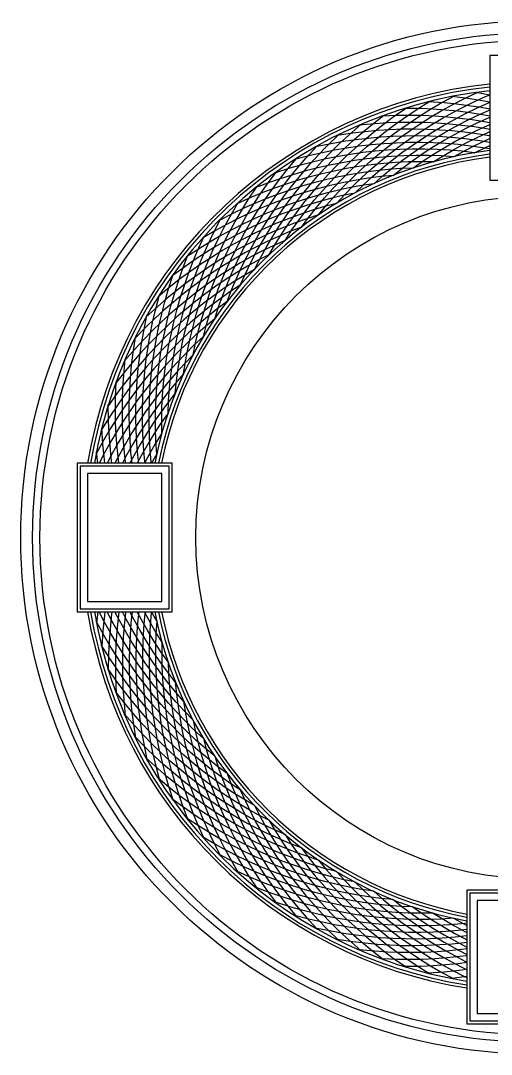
# Model space of a CAD drawing. Header units: millimetres. Extents: x -17.4 to 17.4, y -17.4 to 17.4.
# Drawn here: x -17.4 to -1.55, y -17.4 to 17.4 of the extents above; entities that cross this region are included whole.
import ezdxf

# ---------------------------------------------------------------- set-up
doc = ezdxf.new("R2010")
doc.units = ezdxf.units.MM
for name, color, linetype in [('dial_rings', 8, 'CONTINUOUS'), ('guilloche', 5, 'CONTINUOUS'), ('markers', 1, 'CONTINUOUS')]:
    doc.layers.add(name, color=color, linetype=linetype)

msp = doc.modelspace()

# ---------------------------------------------------------------- linework, layer by layer
at = {"layer": 'dial_rings'}
for radius in [17.4, 17, 16.75, 11.5]:
    msp.add_circle((0, 0), radius, dxfattribs=at)
for radius, start, end in [(15.35, 95.9831, 170.6267), (15.25, 96.0224, 170.5646), (15.125, 96.0724, 170.486), (13.125, 97.002, 169.0194), (13, 97.0697, 168.9125), (12.9, 97.1248, 168.8254), (15.35, 189.3733, 261.0993), (15.25, 189.4354, 261.0404), (15.125, 189.514, 260.9658), (13.125, 190.9806, 259.5748), (13, 191.0875, 259.4734), (12.9, 191.1746, 259.3909)]:
    msp.add_arc((0, 0), radius, start, end, dxfattribs=at)
at = {"layer": 'guilloche'}
for points in [[(-7.366, 10.863), (-7.098, 11.186), (-6.821, 11.5), (-6.535, 11.805), (-6.239, 12.102), (-5.935, 12.39), (-5.623, 12.669), (-5.303, 12.939), (-4.976, 13.2), (-4.641, 13.451), (-4.299, 13.693), (-3.95, 13.925), (-3.596, 14.147), (-3.235, 14.36), (-2.868, 14.562), (-2.497, 14.755), (-2.008, 14.991)], [(-1.6, 14.895), (-2.077, 14.982)], [(-8.497, 10.004), (-8.266, 10.353), (-8.024, 10.695), (-7.773, 11.029), (-7.511, 11.356), (-7.24, 11.676), (-6.96, 11.987), (-6.671, 12.29), (-6.374, 12.584), (-6.068, 12.87), (-5.754, 13.147), (-5.433, 13.416), (-5.104, 13.675), (-4.768, 13.926), (-4.426, 14.167), (-4.077, 14.398), (-3.617, 14.686)], [(-7.944, 10.448), (-7.693, 10.785), (-7.434, 11.113), (-7.164, 11.434), (-6.885, 11.746), (-6.598, 12.05), (-6.301, 12.346), (-5.996, 12.633), (-5.683, 12.911), (-5.362, 13.18), (-5.034, 13.44), (-4.698, 13.69), (-4.356, 13.932), (-4.008, 14.163), (-3.653, 14.386), (-3.292, 14.598), (-2.817, 14.86)], [(-6.767, 11.246), (-6.482, 11.553), (-6.188, 11.852), (-5.886, 12.141), (-5.575, 12.422), (-5.256, 12.693), (-4.929, 12.955), (-4.595, 13.207), (-4.254, 13.45), (-3.906, 13.682), (-3.551, 13.905), (-3.191, 14.118), (-2.824, 14.321), (-2.453, 14.514), (-2.076, 14.696), (-1.694, 14.868), (-1.6, 14.907)], [(-6.148, 11.596), (-5.847, 11.887), (-5.538, 12.17), (-5.22, 12.442), (-4.894, 12.706), (-4.561, 12.959), (-4.221, 13.203), (-3.873, 13.436), (-3.519, 13.66), (-3.159, 13.874), (-2.793, 14.077), (-2.422, 14.27), (-2.045, 14.453), (-1.663, 14.625), (-1.6, 14.651)], [(-1.6, 14.419), (-1.896, 14.473), (-2.31, 14.537), (-2.725, 14.59), (-3.142, 14.631), (-3.683, 14.67)], [(-1.6, 14.656), (-1.931, 14.716), (-2.345, 14.78), (-2.885, 14.847)], [(-9.026, 9.528), (-8.814, 9.89), (-8.592, 10.244), (-8.358, 10.592), (-8.115, 10.933), (-7.862, 11.266), (-7.599, 11.592), (-7.327, 11.91), (-7.046, 12.221), (-6.756, 12.523), (-6.457, 12.817), (-6.151, 13.102), (-5.837, 13.379), (-5.515, 13.647), (-5.187, 13.906), (-4.851, 14.157), (-4.406, 14.469)], [(-5.511, 11.912), (-5.195, 12.187), (-4.871, 12.452), (-4.539, 12.707), (-4.199, 12.952), (-3.853, 13.187), (-3.5, 13.412), (-3.14, 13.626), (-2.775, 13.831), (-2.403, 14.024), (-2.027, 14.208), (-1.646, 14.38), (-1.6, 14.399)], [(-1.6, 14.186), (-1.848, 14.232), (-2.262, 14.296), (-2.677, 14.349), (-3.094, 14.391), (-3.511, 14.421), (-3.929, 14.44), (-4.474, 14.448)], [(-9.529, 9.025), (-9.337, 9.398), (-9.134, 9.764), (-8.92, 10.124), (-8.695, 10.478), (-8.46, 10.824), (-8.215, 11.164), (-7.961, 11.496), (-7.697, 11.821), (-7.424, 12.139), (-7.142, 12.448), (-6.851, 12.75), (-6.553, 13.043), (-6.246, 13.328), (-5.932, 13.605), (-5.61, 13.873), (-5.183, 14.209)], [(-1.6, 13.733), (-1.713, 13.755), (-2.127, 13.821), (-2.542, 13.875), (-2.958, 13.918), (-3.376, 13.949), (-3.794, 13.968), (-4.213, 13.976), (-4.631, 13.972), (-5.05, 13.957), (-5.468, 13.93), (-6.008, 13.881)], [(-1.6, 13.958), (-1.787, 13.993), (-2.2, 14.058), (-2.616, 14.111), (-3.032, 14.153), (-3.45, 14.183), (-3.868, 14.202), (-4.287, 14.21), (-4.705, 14.206), (-5.25, 14.185)], [(-4.858, 12.193), (-4.528, 12.45), (-4.19, 12.697), (-3.844, 12.934), (-3.492, 13.16), (-3.133, 13.376), (-2.768, 13.582), (-2.398, 13.776), (-2.022, 13.961), (-1.641, 14.134), (-1.6, 14.151)], [(-10.003, 8.498), (-9.832, 8.879), (-9.649, 9.256), (-9.455, 9.626), (-9.25, 9.992), (-9.034, 10.35), (-8.808, 10.703), (-8.571, 11.049), (-8.325, 11.387), (-8.07, 11.719), (-7.805, 12.043), (-7.532, 12.36), (-7.249, 12.669), (-6.959, 12.971), (-6.66, 13.264), (-6.353, 13.549), (-5.945, 13.908)], [(-1.6, 13.513), (-1.627, 13.518), (-2.04, 13.586), (-2.455, 13.642), (-2.872, 13.686), (-3.289, 13.717), (-3.707, 13.737), (-4.126, 13.746), (-4.545, 13.742), (-4.963, 13.727), (-5.381, 13.701), (-5.798, 13.663), (-6.214, 13.614), (-6.75, 13.535)], [(-4.191, 12.438), (-3.847, 12.677), (-3.496, 12.905), (-3.138, 13.123), (-2.774, 13.33), (-2.404, 13.526), (-2.029, 13.712), (-1.648, 13.886), (-1.6, 13.906)], [(-3.512, 12.646), (-3.155, 12.866), (-2.792, 13.076), (-2.423, 13.274), (-2.049, 13.461), (-1.669, 13.637), (-1.6, 13.666)], [(-10.449, 7.942), (-10.298, 8.334), (-10.136, 8.72), (-9.962, 9.101), (-9.777, 9.476), (-9.581, 9.846), (-9.374, 10.21), (-9.157, 10.568), (-8.93, 10.92), (-8.693, 11.265), (-8.446, 11.603), (-8.19, 11.934), (-7.925, 12.258), (-7.651, 12.575), (-7.368, 12.884), (-7.077, 13.185), (-6.69, 13.565)], [(-1.6, 13.08), (-1.831, 13.12), (-2.246, 13.18), (-2.662, 13.228), (-3.079, 13.263), (-3.497, 13.286), (-3.916, 13.296), (-4.335, 13.295), (-4.753, 13.281), (-5.171, 13.256), (-5.588, 13.219), (-6.004, 13.17), (-6.418, 13.11), (-6.831, 13.039), (-7.241, 12.956), (-7.649, 12.862), (-8.175, 12.726)], [(-1.6, 13.295), (-1.942, 13.352), (-2.357, 13.41), (-2.773, 13.456), (-3.19, 13.489), (-3.608, 13.51), (-4.027, 13.519), (-4.446, 13.517), (-4.864, 13.502), (-5.282, 13.476), (-5.699, 13.438), (-6.115, 13.389), (-6.529, 13.329), (-6.942, 13.257), (-7.472, 13.15)], [(-2.82, 12.818), (-2.454, 13.018), (-2.08, 13.207), (-1.701, 13.385), (-1.6, 13.429)], [(-10.863, 7.366), (-10.734, 7.764), (-10.593, 8.158), (-10.44, 8.548), (-10.276, 8.933), (-10.1, 9.313), (-9.913, 9.688), (-9.716, 10.057), (-9.508, 10.42), (-9.29, 10.778), (-9.062, 11.129), (-8.824, 11.473), (-8.577, 11.811), (-8.32, 12.142), (-8.055, 12.466), (-7.781, 12.783), (-7.413, 13.184)], [(-2.124, 12.952), (-2.539, 13.002), (-2.956, 13.039), (-3.374, 13.064), (-3.793, 13.077), (-4.211, 13.077), (-4.63, 13.065), (-5.048, 13.041), (-5.465, 13.005), (-5.881, 12.957), (-6.295, 12.897), (-6.708, 12.826), (-7.119, 12.743), (-7.527, 12.65), (-7.932, 12.545), (-8.334, 12.429), (-8.852, 12.264)], [(-2.122, 12.952), (-1.745, 13.132), (-1.6, 13.196)], [(-11.246, 6.767), (-11.139, 7.171), (-11.019, 7.573), (-10.887, 7.97), (-10.744, 8.363), (-10.589, 8.753), (-10.423, 9.137), (-10.246, 9.516), (-10.058, 9.89), (-9.86, 10.259), (-9.651, 10.622), (-9.432, 10.979), (-9.203, 11.33), (-8.965, 11.674), (-8.718, 12.012), (-8.461, 12.343), (-8.116, 12.763)], [(-3.51, 12.647), (-3.93, 12.651), (-4.349, 12.643), (-4.767, 12.623), (-5.184, 12.59), (-5.601, 12.545), (-6.015, 12.488), (-6.428, 12.418), (-6.839, 12.337), (-7.247, 12.245), (-7.653, 12.141), (-8.055, 12.025), (-8.455, 11.899), (-8.85, 11.762), (-9.242, 11.614), (-9.629, 11.455), (-10.126, 11.235)], [(-2.822, 12.818), (-3.239, 12.846), (-3.658, 12.86), (-4.076, 12.862), (-4.495, 12.852), (-4.913, 12.83), (-5.33, 12.795), (-5.747, 12.748), (-6.161, 12.69), (-6.574, 12.619), (-6.984, 12.537), (-7.393, 12.444), (-7.798, 12.339), (-8.2, 12.224), (-8.599, 12.097), (-8.995, 11.96), (-9.502, 11.767)], [(-11.596, 6.148), (-11.511, 6.558), (-11.413, 6.965), (-11.303, 7.369), (-11.181, 7.77), (-11.048, 8.166), (-10.903, 8.559), (-10.746, 8.948), (-10.579, 9.331), (-10.401, 9.71), (-10.212, 10.084), (-10.013, 10.452), (-9.803, 10.815), (-9.584, 11.172), (-9.355, 11.522), (-9.117, 11.867), (-8.796, 12.304)], [(-4.857, 12.193), (-5.275, 12.152), (-5.69, 12.099), (-6.104, 12.033), (-6.515, 11.956), (-6.924, 11.866), (-7.33, 11.764), (-7.733, 11.651), (-8.133, 11.526), (-8.529, 11.389), (-8.921, 11.242), (-9.308, 11.084), (-9.692, 10.915), (-10.07, 10.736), (-10.443, 10.546), (-10.811, 10.347), (-11.282, 10.074)], [(-4.191, 12.438), (-4.609, 12.42), (-5.027, 12.389), (-5.443, 12.346), (-5.858, 12.291), (-6.272, 12.223), (-6.683, 12.144), (-7.091, 12.052), (-7.497, 11.949), (-7.9, 11.834), (-8.299, 11.709), (-8.695, 11.572), (-9.086, 11.424), (-9.474, 11.265), (-9.857, 11.096), (-10.235, 10.917), (-10.718, 10.672)], [(-5.511, 11.912), (-5.925, 11.849), (-6.337, 11.773), (-6.746, 11.685), (-7.153, 11.585), (-7.556, 11.474), (-7.956, 11.35), (-8.353, 11.215), (-8.745, 11.068), (-9.133, 10.911), (-9.516, 10.743), (-9.895, 10.564), (-10.268, 10.374), (-10.636, 10.175), (-10.999, 9.966), (-11.356, 9.746), (-11.81, 9.45)], [(-6.148, 11.596), (-6.558, 11.511), (-6.965, 11.413), (-7.369, 11.303), (-7.77, 11.181), (-8.166, 11.048), (-8.559, 10.903), (-8.948, 10.746), (-9.331, 10.579), (-9.71, 10.401), (-10.084, 10.212), (-10.452, 10.013), (-10.815, 9.803), (-11.172, 9.584), (-11.522, 9.355), (-11.867, 9.117), (-12.304, 8.796)], [(-11.912, 5.511), (-11.849, 5.925), (-11.773, 6.337), (-11.685, 6.746), (-11.585, 7.153), (-11.474, 7.556), (-11.35, 7.956), (-11.215, 8.353), (-11.068, 8.745), (-10.911, 9.133), (-10.743, 9.516), (-10.564, 9.895), (-10.374, 10.268), (-10.175, 10.636), (-9.966, 10.999), (-9.746, 11.356), (-9.45, 11.81)], [(-6.767, 11.246), (-7.171, 11.139), (-7.573, 11.019), (-7.97, 10.887), (-8.363, 10.744), (-8.753, 10.589), (-9.137, 10.423), (-9.516, 10.246), (-9.89, 10.058), (-10.259, 9.86), (-10.622, 9.651), (-10.979, 9.432), (-11.33, 9.203), (-11.674, 8.965), (-12.012, 8.718), (-12.343, 8.461), (-12.763, 8.116)], [(-12.193, 4.857), (-12.152, 5.275), (-12.099, 5.69), (-12.033, 6.104), (-11.956, 6.515), (-11.866, 6.924), (-11.764, 7.33), (-11.651, 7.733), (-11.526, 8.133), (-11.389, 8.529), (-11.242, 8.921), (-11.084, 9.308), (-10.915, 9.692), (-10.736, 10.07), (-10.546, 10.443), (-10.347, 10.811), (-10.074, 11.282)], [(-7.366, 10.863), (-7.764, 10.734), (-8.158, 10.593), (-8.548, 10.44), (-8.933, 10.276), (-9.313, 10.1), (-9.688, 9.913), (-10.057, 9.716), (-10.42, 9.508), (-10.778, 9.29), (-11.129, 9.062), (-11.473, 8.824), (-11.811, 8.577), (-12.142, 8.32), (-12.466, 8.055), (-12.783, 7.781), (-13.184, 7.413)], [(-7.942, 10.449), (-8.334, 10.298), (-8.72, 10.136), (-9.101, 9.962), (-9.476, 9.777), (-9.846, 9.581), (-10.21, 9.374), (-10.568, 9.157), (-10.92, 8.93), (-11.265, 8.693), (-11.603, 8.446), (-11.934, 8.19), (-12.258, 7.925), (-12.575, 7.651), (-12.884, 7.368), (-13.185, 7.077), (-13.565, 6.69)], [(-12.438, 4.191), (-12.42, 4.609), (-12.389, 5.027), (-12.346, 5.443), (-12.291, 5.858), (-12.223, 6.272), (-12.144, 6.683), (-12.052, 7.091), (-11.949, 7.497), (-11.834, 7.9), (-11.709, 8.299), (-11.572, 8.695), (-11.424, 9.086), (-11.265, 9.474), (-11.096, 9.857), (-10.917, 10.235), (-10.672, 10.718)], [(-12.647, 3.51), (-12.651, 3.93), (-12.643, 4.349), (-12.623, 4.767), (-12.59, 5.184), (-12.545, 5.601), (-12.488, 6.015), (-12.418, 6.428), (-12.337, 6.839), (-12.245, 7.247), (-12.141, 7.653), (-12.025, 8.055), (-11.899, 8.455), (-11.762, 8.85), (-11.614, 9.242), (-11.455, 9.629), (-11.235, 10.126)], [(-8.498, 10.003), (-8.879, 9.832), (-9.256, 9.649), (-9.626, 9.455), (-9.992, 9.25), (-10.35, 9.034), (-10.703, 8.808), (-11.049, 8.571), (-11.387, 8.325), (-11.719, 8.07), (-12.043, 7.805), (-12.36, 7.532), (-12.669, 7.249), (-12.971, 6.959), (-13.264, 6.66), (-13.549, 6.353), (-13.908, 5.945)], [(-9.025, 9.529), (-9.398, 9.337), (-9.764, 9.134), (-10.124, 8.92), (-10.478, 8.695), (-10.824, 8.46), (-11.164, 8.215), (-11.496, 7.961), (-11.821, 7.697), (-12.139, 7.424), (-12.448, 7.142), (-12.75, 6.851), (-13.043, 6.553), (-13.328, 6.246), (-13.605, 5.932), (-13.873, 5.61), (-14.209, 5.183)], [(-12.818, 2.822), (-12.846, 3.239), (-12.86, 3.658), (-12.862, 4.076), (-12.852, 4.495), (-12.83, 4.913), (-12.795, 5.33), (-12.748, 5.747), (-12.69, 6.161), (-12.619, 6.574), (-12.537, 6.984), (-12.444, 7.393), (-12.339, 7.798), (-12.224, 8.2), (-12.097, 8.599), (-11.96, 8.995), (-11.767, 9.502)], [(-9.528, 9.026), (-9.89, 8.814), (-10.244, 8.592), (-10.592, 8.358), (-10.933, 8.115), (-11.266, 7.862), (-11.592, 7.599), (-11.91, 7.327), (-12.221, 7.046), (-12.523, 6.756), (-12.817, 6.457), (-13.102, 6.151), (-13.379, 5.837), (-13.647, 5.515), (-13.906, 5.187), (-14.157, 4.851), (-14.469, 4.406)], [(-12.997, 2.5), (-13.002, 2.539), (-13.039, 2.956), (-13.064, 3.374), (-13.077, 3.793), (-13.077, 4.211), (-13.065, 4.63), (-13.041, 5.048), (-13.005, 5.465), (-12.957, 5.881), (-12.897, 6.295), (-12.826, 6.708), (-12.743, 7.119), (-12.65, 7.527), (-12.545, 7.932), (-12.429, 8.334), (-12.264, 8.852)], [(-10.004, 8.497), (-10.353, 8.266), (-10.695, 8.024), (-11.029, 7.773), (-11.356, 7.511), (-11.676, 7.24), (-11.987, 6.96), (-12.29, 6.671), (-12.584, 6.374), (-12.87, 6.068), (-13.147, 5.754), (-13.416, 5.433), (-13.675, 5.104), (-13.926, 4.768), (-14.167, 4.426), (-14.398, 4.077), (-14.686, 3.617)], [(-13.209, 2.5), (-13.228, 2.662), (-13.263, 3.079), (-13.286, 3.497), (-13.296, 3.916), (-13.295, 4.335), (-13.281, 4.753), (-13.256, 5.171), (-13.219, 5.588), (-13.17, 6.004), (-13.11, 6.418), (-13.039, 6.831), (-12.956, 7.241), (-12.862, 7.649), (-12.726, 8.175)], [(-10.448, 7.944), (-10.785, 7.693), (-11.113, 7.434), (-11.434, 7.164), (-11.746, 6.885), (-12.05, 6.598), (-12.346, 6.301), (-12.633, 5.996), (-12.911, 5.683), (-13.18, 5.362), (-13.44, 5.034), (-13.69, 4.698), (-13.932, 4.356), (-14.163, 4.008), (-14.386, 3.653), (-14.598, 3.292), (-14.86, 2.817)], [(-10.863, 7.366), (-11.186, 7.098), (-11.5, 6.821), (-11.805, 6.535), (-12.102, 6.239), (-12.39, 5.935), (-12.669, 5.623), (-12.939, 5.303), (-13.2, 4.976), (-13.451, 4.641), (-13.693, 4.299), (-13.925, 3.95), (-14.147, 3.596), (-14.36, 3.235), (-14.562, 2.868), (-14.753, 2.5)], [(-13.426, 2.5), (-13.456, 2.773), (-13.489, 3.19), (-13.51, 3.608), (-13.519, 4.027), (-13.517, 4.446), (-13.502, 4.864), (-13.476, 5.282), (-13.438, 5.699), (-13.389, 6.115), (-13.329, 6.529), (-13.257, 6.942), (-13.15, 7.472)], [(-11.246, 6.767), (-11.553, 6.482), (-11.852, 6.188), (-12.141, 5.886), (-12.422, 5.575), (-12.693, 5.256), (-12.955, 4.929), (-13.207, 4.595), (-13.45, 4.254), (-13.682, 3.906), (-13.905, 3.551), (-14.118, 3.191), (-14.321, 2.824), (-14.49, 2.5)], [(-13.647, 2.5), (-13.686, 2.872), (-13.717, 3.289), (-13.737, 3.707), (-13.746, 4.126), (-13.742, 4.545), (-13.727, 4.963), (-13.701, 5.381), (-13.663, 5.798), (-13.614, 6.214), (-13.535, 6.75)], [(-11.596, 6.148), (-11.887, 5.847), (-12.17, 5.538), (-12.442, 5.22), (-12.706, 4.894), (-12.959, 4.561), (-13.203, 4.221), (-13.436, 3.873), (-13.66, 3.519), (-13.874, 3.159), (-14.077, 2.793), (-14.229, 2.5)], [(-13.87, 2.5), (-13.875, 2.542), (-13.918, 2.958), (-13.949, 3.376), (-13.968, 3.794), (-13.976, 4.213), (-13.972, 4.631), (-13.957, 5.05), (-13.93, 5.468), (-13.881, 6.008)], [(-14.096, 2.5), (-14.111, 2.616), (-14.153, 3.032), (-14.183, 3.45), (-14.202, 3.868), (-14.21, 4.287), (-14.206, 4.705), (-14.185, 5.25)], [(-11.912, 5.511), (-12.187, 5.195), (-12.452, 4.871), (-12.707, 4.539), (-12.952, 4.199), (-13.187, 3.853), (-13.412, 3.5), (-13.626, 3.14), (-13.831, 2.775), (-13.974, 2.5)], [(-12.193, 4.858), (-12.45, 4.528), (-12.697, 4.19), (-12.934, 3.844), (-13.16, 3.492), (-13.376, 3.133), (-13.582, 2.768), (-13.723, 2.5)], [(-14.326, 2.5), (-14.349, 2.677), (-14.391, 3.094), (-14.421, 3.511), (-14.44, 3.929), (-14.448, 4.474)], [(-12.438, 4.191), (-12.677, 3.847), (-12.905, 3.496), (-13.123, 3.138), (-13.33, 2.774), (-13.475, 2.5)], [(-14.561, 2.5), (-14.59, 2.725), (-14.631, 3.142), (-14.67, 3.683)], [(-12.646, 3.512), (-12.866, 3.155), (-13.076, 2.792), (-13.233, 2.5)], [(-14.799, 2.5), (-14.847, 2.885)], [(-12.818, 2.82), (-12.993, 2.5)], [(-14.799, -2.5), (-14.847, -2.885)], [(-10.863, -7.366), (-11.186, -7.098), (-11.5, -6.821), (-11.805, -6.535), (-12.102, -6.239), (-12.39, -5.935), (-12.669, -5.623), (-12.939, -5.303), (-13.2, -4.976), (-13.451, -4.641), (-13.693, -4.299), (-13.925, -3.95), (-14.147, -3.596), (-14.36, -3.235), (-14.562, -2.868), (-14.753, -2.5)], [(-14.561, -2.5), (-14.59, -2.725), (-14.631, -3.142), (-14.67, -3.683)], [(-11.246, -6.767), (-11.553, -6.482), (-11.852, -6.188), (-12.141, -5.886), (-12.422, -5.575), (-12.693, -5.256), (-12.955, -4.929), (-13.207, -4.595), (-13.45, -4.254), (-13.682, -3.906), (-13.905, -3.551), (-14.118, -3.191), (-14.321, -2.824), (-14.49, -2.5)], [(-14.326, -2.5), (-14.349, -2.677), (-14.391, -3.094), (-14.421, -3.511), (-14.44, -3.929), (-14.448, -4.474)], [(-11.596, -6.148), (-11.887, -5.847), (-12.17, -5.538), (-12.442, -5.22), (-12.706, -4.894), (-12.959, -4.561), (-13.203, -4.221), (-13.436, -3.873), (-13.66, -3.519), (-13.874, -3.159), (-14.077, -2.793), (-14.229, -2.5)], [(-14.096, -2.5), (-14.111, -2.616), (-14.153, -3.032), (-14.183, -3.45), (-14.202, -3.868), (-14.21, -4.287), (-14.206, -4.705), (-14.185, -5.25)], [(-13.87, -2.5), (-13.875, -2.542), (-13.918, -2.958), (-13.949, -3.376), (-13.968, -3.794), (-13.976, -4.213), (-13.972, -4.631), (-13.957, -5.05), (-13.93, -5.468), (-13.881, -6.008)], [(-11.912, -5.511), (-12.187, -5.195), (-12.452, -4.871), (-12.707, -4.539), (-12.952, -4.199), (-13.187, -3.853), (-13.412, -3.5), (-13.626, -3.14), (-13.831, -2.775), (-13.974, -2.5)], [(-13.647, -2.5), (-13.686, -2.872), (-13.717, -3.289), (-13.737, -3.707), (-13.746, -4.126), (-13.742, -4.545), (-13.727, -4.963), (-13.701, -5.381), (-13.663, -5.798), (-13.614, -6.214), (-13.535, -6.75)], [(-12.193, -4.858), (-12.45, -4.528), (-12.697, -4.19), (-12.934, -3.844), (-13.16, -3.492), (-13.376, -3.133), (-13.582, -2.768), (-13.723, -2.5)], [(-13.426, -2.5), (-13.456, -2.773), (-13.489, -3.19), (-13.51, -3.608), (-13.519, -4.027), (-13.517, -4.446), (-13.502, -4.864), (-13.476, -5.282), (-13.438, -5.699), (-13.389, -6.115), (-13.329, -6.529), (-13.257, -6.942), (-13.15, -7.472)], [(-12.438, -4.191), (-12.677, -3.847), (-12.905, -3.496), (-13.123, -3.138), (-13.33, -2.774), (-13.475, -2.5)], [(-13.209, -2.5), (-13.228, -2.662), (-13.263, -3.079), (-13.286, -3.497), (-13.296, -3.916), (-13.295, -4.335), (-13.281, -4.753), (-13.256, -5.171), (-13.219, -5.588), (-13.17, -6.004), (-13.11, -6.418), (-13.039, -6.831), (-12.956, -7.241), (-12.862, -7.649), (-12.726, -8.175)], [(-12.646, -3.512), (-12.866, -3.155), (-13.076, -2.792), (-13.233, -2.5)], [(-12.997, -2.5), (-13.002, -2.539), (-13.039, -2.956), (-13.064, -3.374), (-13.077, -3.793), (-13.077, -4.211), (-13.065, -4.63), (-13.041, -5.048), (-13.005, -5.465), (-12.957, -5.881), (-12.897, -6.295), (-12.826, -6.708), (-12.743, -7.119), (-12.65, -7.527), (-12.545, -7.932), (-12.429, -8.334), (-12.264, -8.852)], [(-12.818, -2.82), (-12.993, -2.5)], [(-10.448, -7.944), (-10.785, -7.693), (-11.113, -7.434), (-11.434, -7.164), (-11.746, -6.885), (-12.05, -6.598), (-12.346, -6.301), (-12.633, -5.996), (-12.911, -5.683), (-13.18, -5.362), (-13.44, -5.034), (-13.69, -4.698), (-13.932, -4.356), (-14.163, -4.008), (-14.386, -3.653), (-14.598, -3.292), (-14.86, -2.817)], [(-12.818, -2.822), (-12.846, -3.239), (-12.86, -3.658), (-12.862, -4.076), (-12.852, -4.495), (-12.83, -4.913), (-12.795, -5.33), (-12.748, -5.747), (-12.69, -6.161), (-12.619, -6.574), (-12.537, -6.984), (-12.444, -7.393), (-12.339, -7.798), (-12.224, -8.2), (-12.097, -8.599), (-11.96, -8.995), (-11.767, -9.502)], [(-10.004, -8.497), (-10.353, -8.266), (-10.695, -8.024), (-11.029, -7.773), (-11.356, -7.511), (-11.676, -7.24), (-11.987, -6.96), (-12.29, -6.671), (-12.584, -6.374), (-12.87, -6.068), (-13.147, -5.754), (-13.416, -5.433), (-13.675, -5.104), (-13.926, -4.768), (-14.167, -4.426), (-14.398, -4.077), (-14.686, -3.617)], [(-12.647, -3.51), (-12.651, -3.93), (-12.643, -4.349), (-12.623, -4.767), (-12.59, -5.184), (-12.545, -5.601), (-12.488, -6.015), (-12.418, -6.428), (-12.337, -6.839), (-12.245, -7.247), (-12.141, -7.653), (-12.025, -8.055), (-11.899, -8.455), (-11.762, -8.85), (-11.614, -9.242), (-11.455, -9.629), (-11.235, -10.126)], [(-9.528, -9.026), (-9.89, -8.814), (-10.244, -8.592), (-10.592, -8.358), (-10.933, -8.115), (-11.266, -7.862), (-11.592, -7.599), (-11.91, -7.327), (-12.221, -7.046), (-12.523, -6.756), (-12.817, -6.457), (-13.102, -6.151), (-13.379, -5.837), (-13.647, -5.515), (-13.906, -5.187), (-14.157, -4.851), (-14.469, -4.406)], [(-12.438, -4.191), (-12.42, -4.609), (-12.389, -5.027), (-12.346, -5.443), (-12.291, -5.858), (-12.223, -6.272), (-12.144, -6.683), (-12.052, -7.091), (-11.949, -7.497), (-11.834, -7.9), (-11.709, -8.299), (-11.572, -8.695), (-11.424, -9.086), (-11.265, -9.474), (-11.096, -9.857), (-10.917, -10.235), (-10.672, -10.718)], [(-12.193, -4.857), (-12.152, -5.275), (-12.099, -5.69), (-12.033, -6.104), (-11.956, -6.515), (-11.866, -6.924), (-11.764, -7.33), (-11.651, -7.733), (-11.526, -8.133), (-11.389, -8.529), (-11.242, -8.921), (-11.084, -9.308), (-10.915, -9.692), (-10.736, -10.07), (-10.546, -10.443), (-10.347, -10.811), (-10.074, -11.282)], [(-9.025, -9.529), (-9.398, -9.337), (-9.764, -9.134), (-10.124, -8.92), (-10.478, -8.695), (-10.824, -8.46), (-11.164, -8.215), (-11.496, -7.961), (-11.821, -7.697), (-12.139, -7.424), (-12.448, -7.142), (-12.75, -6.851), (-13.043, -6.553), (-13.328, -6.246), (-13.605, -5.932), (-13.873, -5.61), (-14.209, -5.183)], [(-11.912, -5.511), (-11.849, -5.925), (-11.773, -6.337), (-11.685, -6.746), (-11.585, -7.153), (-11.474, -7.556), (-11.35, -7.956), (-11.215, -8.353), (-11.068, -8.745), (-10.911, -9.133), (-10.743, -9.516), (-10.564, -9.895), (-10.374, -10.268), (-10.175, -10.636), (-9.966, -10.999), (-9.746, -11.356), (-9.45, -11.81)], [(-8.498, -10.003), (-8.879, -9.832), (-9.256, -9.649), (-9.626, -9.455), (-9.992, -9.25), (-10.35, -9.034), (-10.703, -8.808), (-11.049, -8.571), (-11.387, -8.325), (-11.719, -8.07), (-12.043, -7.805), (-12.36, -7.532), (-12.669, -7.249), (-12.971, -6.959), (-13.264, -6.66), (-13.549, -6.353), (-13.908, -5.945)], [(-11.596, -6.148), (-11.511, -6.558), (-11.413, -6.965), (-11.303, -7.369), (-11.181, -7.77), (-11.048, -8.166), (-10.903, -8.559), (-10.746, -8.948), (-10.579, -9.331), (-10.401, -9.71), (-10.212, -10.084), (-10.013, -10.452), (-9.803, -10.815), (-9.584, -11.172), (-9.355, -11.522), (-9.117, -11.867), (-8.796, -12.304)], [(-7.942, -10.449), (-8.334, -10.298), (-8.72, -10.136), (-9.101, -9.962), (-9.476, -9.777), (-9.846, -9.581), (-10.21, -9.374), (-10.568, -9.157), (-10.92, -8.93), (-11.265, -8.693), (-11.603, -8.446), (-11.934, -8.19), (-12.258, -7.925), (-12.575, -7.651), (-12.884, -7.368), (-13.185, -7.077), (-13.565, -6.69)], [(-11.246, -6.767), (-11.139, -7.171), (-11.019, -7.573), (-10.887, -7.97), (-10.744, -8.363), (-10.589, -8.753), (-10.423, -9.137), (-10.246, -9.516), (-10.058, -9.89), (-9.86, -10.259), (-9.651, -10.622), (-9.432, -10.979), (-9.203, -11.33), (-8.965, -11.674), (-8.718, -12.012), (-8.461, -12.343), (-8.116, -12.763)], [(-7.366, -10.863), (-7.764, -10.734), (-8.158, -10.593), (-8.548, -10.44), (-8.933, -10.276), (-9.313, -10.1), (-9.688, -9.913), (-10.057, -9.716), (-10.42, -9.508), (-10.778, -9.29), (-11.129, -9.062), (-11.473, -8.824), (-11.811, -8.577), (-12.142, -8.32), (-12.466, -8.055), (-12.783, -7.781), (-13.184, -7.413)], [(-10.863, -7.366), (-10.734, -7.764), (-10.593, -8.158), (-10.44, -8.548), (-10.276, -8.933), (-10.1, -9.313), (-9.913, -9.688), (-9.716, -10.057), (-9.508, -10.42), (-9.29, -10.778), (-9.062, -11.129), (-8.824, -11.473), (-8.577, -11.811), (-8.32, -12.142), (-8.055, -12.466), (-7.781, -12.783), (-7.413, -13.184)], [(-10.449, -7.942), (-10.298, -8.334), (-10.136, -8.72), (-9.962, -9.101), (-9.777, -9.476), (-9.581, -9.846), (-9.374, -10.21), (-9.157, -10.568), (-8.93, -10.92), (-8.693, -11.265), (-8.446, -11.603), (-8.19, -11.934), (-7.925, -12.258), (-7.651, -12.575), (-7.368, -12.884), (-7.077, -13.185), (-6.69, -13.565)], [(-6.767, -11.246), (-7.171, -11.139), (-7.573, -11.019), (-7.97, -10.887), (-8.363, -10.744), (-8.753, -10.589), (-9.137, -10.423), (-9.516, -10.246), (-9.89, -10.058), (-10.259, -9.86), (-10.622, -9.651), (-10.979, -9.432), (-11.33, -9.203), (-11.674, -8.965), (-12.012, -8.718), (-12.343, -8.461), (-12.763, -8.116)], [(-10.003, -8.498), (-9.832, -8.879), (-9.649, -9.256), (-9.455, -9.626), (-9.25, -9.992), (-9.034, -10.35), (-8.808, -10.703), (-8.571, -11.049), (-8.325, -11.387), (-8.07, -11.719), (-7.805, -12.043), (-7.532, -12.36), (-7.249, -12.669), (-6.959, -12.971), (-6.66, -13.264), (-6.353, -13.549), (-5.945, -13.908)], [(-6.148, -11.596), (-6.558, -11.511), (-6.965, -11.413), (-7.369, -11.303), (-7.77, -11.181), (-8.166, -11.048), (-8.559, -10.903), (-8.948, -10.746), (-9.331, -10.579), (-9.71, -10.401), (-10.084, -10.212), (-10.452, -10.013), (-10.815, -9.803), (-11.172, -9.584), (-11.522, -9.355), (-11.867, -9.117), (-12.304, -8.796)], [(-9.529, -9.025), (-9.337, -9.398), (-9.134, -9.764), (-8.92, -10.124), (-8.695, -10.478), (-8.46, -10.824), (-8.215, -11.164), (-7.961, -11.496), (-7.697, -11.821), (-7.424, -12.139), (-7.142, -12.448), (-6.851, -12.75), (-6.553, -13.043), (-6.246, -13.328), (-5.932, -13.605), (-5.61, -13.873), (-5.183, -14.209)], [(-5.511, -11.912), (-5.925, -11.849), (-6.337, -11.773), (-6.746, -11.685), (-7.153, -11.585), (-7.556, -11.474), (-7.956, -11.35), (-8.353, -11.215), (-8.745, -11.068), (-9.133, -10.911), (-9.516, -10.743), (-9.895, -10.564), (-10.268, -10.374), (-10.636, -10.175), (-10.999, -9.966), (-11.356, -9.746), (-11.81, -9.45)], [(-9.026, -9.528), (-8.814, -9.89), (-8.592, -10.244), (-8.358, -10.592), (-8.115, -10.933), (-7.862, -11.266), (-7.599, -11.592), (-7.327, -11.91), (-7.046, -12.221), (-6.756, -12.523), (-6.457, -12.817), (-6.151, -13.102), (-5.837, -13.379), (-5.515, -13.647), (-5.187, -13.906), (-4.851, -14.157), (-4.406, -14.469)], [(-4.857, -12.193), (-5.275, -12.152), (-5.69, -12.099), (-6.104, -12.033), (-6.515, -11.956), (-6.924, -11.866), (-7.33, -11.764), (-7.733, -11.651), (-8.133, -11.526), (-8.529, -11.389), (-8.921, -11.242), (-9.308, -11.084), (-9.692, -10.915), (-10.07, -10.736), (-10.443, -10.546), (-10.811, -10.347), (-11.282, -10.074)], [(-8.497, -10.004), (-8.266, -10.353), (-8.024, -10.695), (-7.773, -11.029), (-7.511, -11.356), (-7.24, -11.676), (-6.96, -11.987), (-6.671, -12.29), (-6.374, -12.584), (-6.068, -12.87), (-5.754, -13.147), (-5.433, -13.416), (-5.104, -13.675), (-4.768, -13.926), (-4.426, -14.167), (-4.077, -14.398), (-3.617, -14.686)], [(-4.191, -12.438), (-4.609, -12.42), (-5.027, -12.389), (-5.443, -12.346), (-5.858, -12.291), (-6.272, -12.223), (-6.683, -12.144), (-7.091, -12.052), (-7.497, -11.949), (-7.9, -11.834), (-8.299, -11.709), (-8.695, -11.572), (-9.086, -11.424), (-9.474, -11.265), (-9.857, -11.096), (-10.235, -10.917), (-10.718, -10.672)], [(-7.944, -10.448), (-7.693, -10.785), (-7.434, -11.113), (-7.164, -11.434), (-6.885, -11.746), (-6.598, -12.05), (-6.301, -12.346), (-5.996, -12.633), (-5.683, -12.911), (-5.362, -13.18), (-5.034, -13.44), (-4.698, -13.69), (-4.356, -13.932), (-4.008, -14.163), (-3.653, -14.386), (-3.292, -14.598), (-2.817, -14.86)], [(-7.366, -10.863), (-7.098, -11.186), (-6.821, -11.5), (-6.535, -11.805), (-6.239, -12.102), (-5.935, -12.39), (-5.623, -12.669), (-5.303, -12.939), (-4.976, -13.2), (-4.641, -13.451), (-4.299, -13.693), (-3.95, -13.925), (-3.596, -14.147), (-3.235, -14.36), (-2.868, -14.562), (-2.497, -14.755), (-2.375, -14.814)], [(-3.51, -12.647), (-3.93, -12.651), (-4.349, -12.643), (-4.767, -12.623), (-5.184, -12.59), (-5.601, -12.545), (-6.015, -12.488), (-6.428, -12.418), (-6.839, -12.337), (-7.247, -12.245), (-7.653, -12.141), (-8.055, -12.025), (-8.455, -11.899), (-8.85, -11.762), (-9.242, -11.614), (-9.629, -11.455), (-10.126, -11.235)], [(-6.767, -11.246), (-6.482, -11.553), (-6.188, -11.852), (-5.886, -12.141), (-5.575, -12.422), (-5.256, -12.693), (-4.929, -12.955), (-4.595, -13.207), (-4.254, -13.45), (-3.906, -13.682), (-3.551, -13.905), (-3.191, -14.118), (-2.824, -14.321), (-2.453, -14.514), (-2.375, -14.552)], [(-2.822, -12.818), (-3.239, -12.846), (-3.658, -12.86), (-4.076, -12.862), (-4.495, -12.852), (-4.913, -12.83), (-5.33, -12.795), (-5.747, -12.748), (-6.161, -12.69), (-6.574, -12.619), (-6.984, -12.537), (-7.393, -12.444), (-7.798, -12.339), (-8.2, -12.224), (-8.599, -12.097), (-8.995, -11.96), (-9.502, -11.767)], [(-6.148, -11.596), (-5.847, -11.887), (-5.538, -12.17), (-5.22, -12.442), (-4.894, -12.706), (-4.561, -12.959), (-4.221, -13.203), (-3.873, -13.436), (-3.519, -13.66), (-3.159, -13.874), (-2.793, -14.077), (-2.422, -14.27), (-2.375, -14.293)], [(-5.511, -11.912), (-5.195, -12.187), (-4.871, -12.452), (-4.539, -12.707), (-4.199, -12.952), (-3.853, -13.187), (-3.5, -13.412), (-3.14, -13.626), (-2.775, -13.831), (-2.403, -14.024), (-2.375, -14.038)], [(-2.375, -12.982), (-2.539, -13.002), (-2.956, -13.039), (-3.374, -13.064), (-3.793, -13.077), (-4.211, -13.077), (-4.63, -13.065), (-5.048, -13.041), (-5.465, -13.005), (-5.881, -12.957), (-6.295, -12.897), (-6.708, -12.826), (-7.119, -12.743), (-7.527, -12.65), (-7.932, -12.545), (-8.334, -12.429), (-8.852, -12.264)], [(-4.858, -12.193), (-4.528, -12.45), (-4.19, -12.697), (-3.844, -12.934), (-3.492, -13.16), (-3.133, -13.376), (-2.768, -13.582), (-2.398, -13.776), (-2.375, -13.787)], [(-4.191, -12.438), (-3.847, -12.677), (-3.496, -12.905), (-3.138, -13.123), (-2.774, -13.33), (-2.404, -13.526), (-2.375, -13.54)], [(-2.375, -13.195), (-2.662, -13.228), (-3.079, -13.263), (-3.497, -13.286), (-3.916, -13.296), (-4.335, -13.295), (-4.753, -13.281), (-5.171, -13.256), (-5.588, -13.219), (-6.004, -13.17), (-6.418, -13.11), (-6.831, -13.039), (-7.241, -12.956), (-7.649, -12.862), (-8.175, -12.726)], [(-3.512, -12.646), (-3.155, -12.866), (-2.792, -13.076), (-2.423, -13.274), (-2.375, -13.298)], [(-2.82, -12.818), (-2.454, -13.018), (-2.375, -13.058)], [(-2.375, -13.412), (-2.773, -13.456), (-3.19, -13.489), (-3.608, -13.51), (-4.027, -13.519), (-4.446, -13.517), (-4.864, -13.502), (-5.282, -13.476), (-5.699, -13.438), (-6.115, -13.389), (-6.529, -13.329), (-6.942, -13.257), (-7.472, -13.15)], [(-2.375, -13.631), (-2.455, -13.642), (-2.872, -13.686), (-3.289, -13.717), (-3.707, -13.737), (-4.126, -13.746), (-4.545, -13.742), (-4.963, -13.727), (-5.381, -13.701), (-5.798, -13.663), (-6.214, -13.614), (-6.75, -13.535)], [(-2.375, -13.853), (-2.542, -13.875), (-2.958, -13.918), (-3.376, -13.949), (-3.794, -13.968), (-4.213, -13.976), (-4.631, -13.972), (-5.05, -13.957), (-5.468, -13.93), (-6.008, -13.881)], [(-2.375, -14.08), (-2.616, -14.111), (-3.032, -14.153), (-3.45, -14.183), (-3.868, -14.202), (-4.287, -14.21), (-4.705, -14.206), (-5.25, -14.185)], [(-2.375, -14.31), (-2.677, -14.349), (-3.094, -14.391), (-3.511, -14.421), (-3.929, -14.44), (-4.474, -14.448)], [(-2.375, -14.545), (-2.725, -14.59), (-3.142, -14.631), (-3.683, -14.67)], [(-2.375, -14.784), (-2.885, -14.847)]]:
    msp.add_lwpolyline(points, dxfattribs=at)
at = {"layer": 'markers'}
for points in [[(-1.6, 12.025), (1.6, 12.025), (1.6, 16.225), (-1.6, 16.225)], [(-15.5, -2.5), (-12.3, -2.5), (-12.3, 2.5), (-15.5, 2.5)], [(-15.4, -2.4), (-12.4, -2.4), (-12.4, 2.4), (-15.4, 2.4)], [(-15.15, -2.15), (-12.65, -2.15), (-12.65, 2.15), (-15.15, 2.15)], [(-2.375, -16.375), (2.375, -16.375), (2.375, -11.875), (-2.375, -11.875)], [(-2.275, -16.275), (2.275, -16.275), (2.275, -11.975), (-2.275, -11.975)], [(-2.025, -16.025), (2.025, -16.025), (2.025, -12.225), (-2.025, -12.225)]]:
    msp.add_lwpolyline(points, close=True, dxfattribs=at)

doc.saveas('drawing.dxf')
